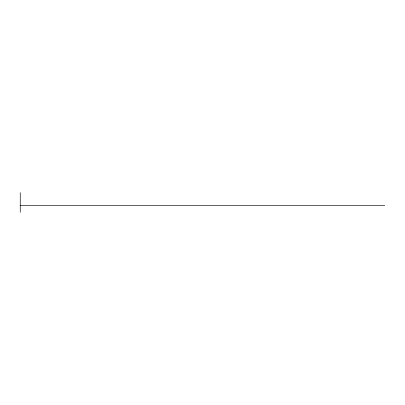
<?xml version="1.0" encoding="UTF-8"?>
<svg xmlns="http://www.w3.org/2000/svg" width="405" height="405" viewBox="0 0 405 405"><rect width="100%" height="100%" fill="white"/><g stroke="black" fill="none" stroke-linecap="round" stroke-linejoin="round"><path stroke-width="0.61" d="M20.25 205.467L384.75 205.467M20.25 192.709L20.25 212.291"/></g></svg>
